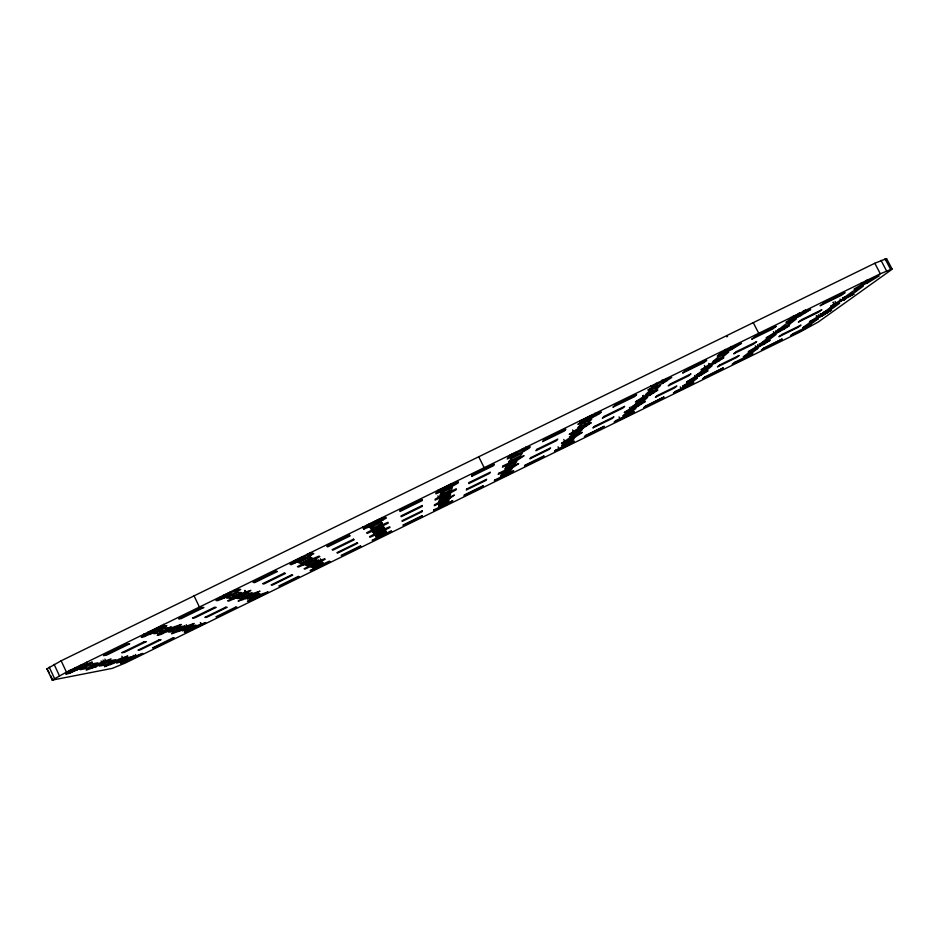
<?xml version="1.0" encoding="UTF-8"?>
<svg xmlns="http://www.w3.org/2000/svg" width="939" height="939" viewBox="0 0 939 939"><rect width="100%" height="100%" fill="white"/><g stroke="black" fill="none" stroke-linecap="round" stroke-linejoin="round"><path stroke-width="1.41" d="M440.544 496.226L435.191 499.184L435.062 500.111L440.25 497.881M441.365 491.555L452.387 486.273L458.068 483.01L458.408 481.883L441.717 489.559L436.025 492.834L435.884 493.867L441.365 491.531L440.191 489.16M449.546 497.154L439.522 501.978L434.44 504.865L434.334 505.687L449.112 498.82L454.453 495.053L449.535 497.177M440.227 497.999L450.661 492.893L449.441 490.252M511.227 454.394L512.354 456.847L523.234 451.577L529.185 448.185L530.171 446.741L513.973 454.183L507.999 457.598L507.213 458.948L512.295 456.929L511.133 454.558M510.382 471.155L511.814 468.995L501.802 473.902L500.522 475.991L510.382 471.155L509.231 468.843M515.171 463.925L516.767 461.519L506.203 466.695L504.783 469.019L515.171 463.925L513.962 461.495M573.893 432.398L583.964 427.574L591.253 422.726L576.358 429.593L569.222 434.37L573.893 432.398L572.614 429.933M581.441 420.144L582.626 422.48L581.605 419.956M571.722 441.072L574.128 438.431L564.186 443.302L561.933 445.861L571.722 441.072L570.56 438.771M588.73 422.456L591.723 419.181L580.654 424.604L577.861 427.773L588.73 422.456L587.45 419.897M885.289 259.892L886.569 258.589L892.05 269L890.735 270.244L818.385 321.936L799.277 332.394L125.497 662.934L112.328 668.357L52.208 680.118L46.95 668.861L61.152 660.798L874.808 263.26L886.569 258.589M632.569 411.223L635.938 408.125L626.078 412.96L622.862 415.977L632.569 411.223L631.243 408.606M637.898 406.247L645.41 401.423L631.642 407.784L624.247 412.561L637.898 406.247L636.748 403.876M643.825 400.859L647.57 397.42L637.182 402.502L633.614 405.859L643.825 400.859L642.605 398.453M650.011 395.096L635.421 401.939L643.368 396.763L657.84 390.096L650.011 395.096L648.755 392.619M656.361 389.321L660.528 385.483L649.565 390.859L645.574 394.603L656.361 389.321L655.058 386.786M662.993 383.147L671.725 377.443L656.478 384.427L647.898 390.072L652.523 388.147L650.927 385.788L652.3 388.359L662.993 383.147L661.702 380.495M707.349 369.72L712.138 365.776L701.844 370.811L697.219 374.684L707.349 369.72L706.128 367.325M715.318 363.088L701.046 369.778L709.79 364.215L723.852 357.759L715.318 363.088L714.051 360.635M723.382 356.491L728.723 352.09L717.854 357.407L712.701 361.726L723.382 356.491L722.091 353.968M789.816 323.955L796.307 318.99L785.532 324.272L779.229 329.143L789.816 323.955L788.514 321.443L786.025 322.441L789.312 319.882L810.686 309.412L800.228 315.95L788.455 321.443M834.337 304.764L854.161 293.919L840.91 299.987L830.628 306.278L834.337 304.764L833.069 302.346M822.106 315.915L831.696 310.093L819.031 315.927L809.535 321.713L822.106 315.915L820.909 313.614M855.675 291.689L863.281 286.184L852.612 291.419L845.17 296.83L855.675 291.689L854.373 289.2M868.446 282.416L854.15 289.083L865.335 282.181L879.221 275.866L868.446 282.416L867.108 279.857M52.208 680.118L66.458 672.136L880.336 273.777L892.05 269M164.748 626.736L166.86 625.585L157.423 628.731L141.226 637.158L143.831 636.865L162.318 628.297L164.748 626.736L163.586 624.294M310.739 555.348L313.826 553.634L312.828 553.153L306.595 555.7L290.022 564.316L291.231 564.703L308.708 556.627L307.405 554.163L308.591 556.569L310.739 555.348L309.565 552.942M368.499 524.255L369.731 526.744L386.281 518.152L385.964 517.342L368.769 525.265M582.591 422.515L599.645 413.688L601.277 411.939L585.56 419.146L577.872 424.346L582.79 422.292L581.581 419.991M783.772 329.331L789.288 325.704L775.637 331.96L766.118 337.887L783.772 329.331L782.504 326.889M321.549 561.217L325.258 559.174L324.46 558.787L318.967 561.099L304.107 568.764L305.081 569.069L320.633 561.827L321.549 561.217L320.387 558.799M87.667 664.718L92.327 662.077L81.763 665.763L65.753 674.108L69.087 673.463L88.09 664.648L86.588 662.265M763.97 344.214L770.109 340.282L757.08 346.291L748.277 351.749L763.97 344.214L762.761 341.89M302.464 563.893L297.463 566.663L298.543 567.003L304.365 564.562M701.304 375.001L708.018 370.729L694.625 376.915L686.515 382.032L701.304 375.001L700.107 372.666M201.486 624.881L205.711 622.557L198.211 625.174L184.384 632.311L201.721 624.858L200.383 622.569L201.521 624.881M374.461 533.986L369.555 536.674L369.978 537.249L375.119 534.995M450.685 492.764L456.014 489.841L456.319 488.832L440.555 496.121M314.588 568.165L310.081 570.642L316.138 568.705L330.105 561.522L329.378 561.17L314.483 568.13M386.915 533.904L391.563 531.368L391.328 530.781L372.173 540.183L372.56 540.688L386.95 533.974L385.636 531.298M124.464 662.418L120.767 663.521L134.453 656.443L142.763 653.438L124.464 662.418L123.361 660.07M726.727 336.819L727.572 336.408M368.781 525.277L363.358 528.411L363.898 529.115L369.673 526.638M224.503 597.85L235.853 592.298L234.468 589.856L235.666 592.274L240.689 589.446L238.999 589.293L232.367 592.039L215.97 600.561L217.883 600.608L224.503 597.85L223.306 595.432M86.4 668.521L97.985 662.84L92.034 663.896L80.226 669.671L86.4 668.521L85.285 666.138M230.02 598.166L241.393 592.591L238.107 592.356L226.522 598.026L230.02 598.166L228.752 595.526M382.208 523.622L371.034 529.091L370.13 527.706L381.504 522.131L382.208 523.622L379.661 518.798M302.44 563.881L313.121 558.552L318.967 556.123L319.859 556.557L314.976 559.362M382.455 524.584L366.633 532.777L367.102 533.411L372.595 531.122L388.241 523.058L387.948 522.33L382.49 524.666M161.027 634.388L157.259 635.363L172.576 627.405L181.286 624.458L161.027 634.388L159.806 631.794M96.071 666.643L111.06 658.873L101.353 662.3L86.2 670.176L96.071 666.643L94.851 664.049M246.276 593.049L250.877 590.361L243.166 592.826L227.672 600.854L229.374 600.901L246.276 593.049L245.009 590.478M304.389 564.574L314.999 559.374M172.964 631.677L183.809 626.36L179.701 626.712L168.668 632.123L172.964 631.677L171.778 629.165M307.405 565.771L318.063 560.548L316.29 559.773L305.445 565.09L307.405 565.771L306.196 563.294M373.757 533.246L384.321 528.07L383.687 526.744L372.947 532.002L373.757 533.246L372.548 530.781M374.45 533.974L384.532 528.939L389.732 526.779L389.99 527.436L375.177 535.077L373.945 532.601M113.537 663.38L127.763 656.009L118.807 659.213L104.429 666.667L113.537 663.38L112.21 660.95M179.772 630.891L194.15 623.461L186.098 626.231L171.555 633.755L179.772 630.891L178.61 628.449M313.286 567.837L323.38 562.884L321.795 562.179L311.525 567.215L313.286 567.837L312.147 565.489M376.199 536.967L386.222 532.061L385.659 530.864L375.471 535.864L376.199 536.967L375.06 534.631M245.255 598.683L238.107 601.124L252.802 593.518L259.974 591.183L245.455 598.695L244.093 596.253M564.949 441.87L575.478 436.858L582.286 432.374L568.142 438.924L561.463 443.349L564.949 441.87L563.752 439.499M46.95 668.861L49.427 672.946M377.443 538.563L376.199 536.005M885.043 258.777L890.548 269.247M881.017 260.373L886.533 270.878M874.808 263.26L880.336 273.777M865.758 280.644L867.096 283.202M861.345 282.803L862.695 285.362M844.314 296.771L845.581 299.201M842.905 297.546L844.173 299.964M842.741 297.663L844.008 300.081M842.576 297.78L843.844 300.198L842.506 297.827M840.029 299.048L841.297 301.466M835.088 301.466L836.344 303.896M833.374 302.299L834.642 304.729M825.956 310.762L827.165 313.063M823.796 311.983L824.994 314.283M822.587 312.628L823.796 314.941M820.979 313.567L822.177 315.868M820.17 313.978L821.379 316.279M818.562 314.765L819.759 317.065M816.942 315.563L818.139 317.863M816.202 315.927L817.399 318.227M805.157 309.823L806.495 312.405M803.303 310.832L804.653 313.415M799.335 313.027L800.674 315.598L799.265 313.074M798.068 313.779L799.406 316.349M796.249 314.659L797.587 317.241M794.441 315.551L795.779 318.121M793.619 315.95L794.957 318.532M792.786 316.361L794.124 318.931M790.978 317.241L792.316 319.823M778.795 328.932L779.992 331.42M777.609 329.624L778.877 332.054M775.896 330.458L777.163 332.899M773.396 331.678L774.663 334.12M753.254 322.652L758.747 333.298M759.264 343.838L760.461 346.151M757.632 344.636L758.829 346.949M755.261 345.798L756.458 348.111M730.953 346.491L732.232 349.132M725.26 349.402L726.598 351.996M717.654 358.651L718.922 361.116M708.687 363.381L709.943 365.834M704.438 365.459L705.694 367.912M697.865 373.933L699.05 376.257M696.222 374.731L697.407 377.067M694.578 375.541L695.764 377.865M684.108 385.002L685.4 387.537M682.536 385.776L683.838 388.3M680.27 386.891L681.561 389.427M665.81 378.487L666.995 380.811M663.274 379.544L664.612 382.161M661.948 380.26L663.134 383.006M656.291 383.159L657.617 385.776M652.241 390.694L653.509 393.171M650.011 391.95L651.267 394.415M648.626 392.737L649.882 395.213L648.544 392.819M643.426 395.354L644.682 397.819M642.628 395.742L643.884 398.206M640.222 401.88L641.407 404.228M638.121 403.054L639.306 405.402M636.935 403.688L638.015 406.141M635.949 404.275L637.147 406.622M634.294 405.085L635.48 407.432M632.64 405.906L633.825 408.242M631.137 406.634L632.323 408.981M629.482 407.456L630.668 409.791M619.036 416.916L620.327 419.463M594.95 413.266L596.136 415.601M591.406 415.284L592.579 417.62M589.539 416.2L590.725 418.536M587.685 417.104L588.859 419.44M586.84 417.526L588.014 419.862M585.995 417.937L587.168 420.273M584.128 418.853L585.302 421.188M585.243 423.595L586.499 426.083M582.262 419.756L583.436 422.092M581.511 420.062L582.685 422.397M579.586 420.789L580.772 423.125M581.91 425.473L583.166 427.961M580.149 426.341L581.405 428.83M578.389 427.198L579.645 429.686M573.541 434.874L574.727 437.222M571.874 435.684L573.048 438.043M569.445 436.881L570.619 439.241M561.933 444.922L563.224 447.48M558.036 446.835L559.327 449.394M525.629 447.093L526.814 449.452M523.434 448.349L524.619 450.708M523.352 451.389L522.178 449.042L523.234 451.577M516.591 451.905L517.765 454.253M515.734 452.328L516.908 454.676M513.856 453.244L515.03 455.591M511.978 454.159L513.152 456.518M510.088 454.887L511.274 457.234M511.99 459.723L513.234 462.223M511.18 460.122L512.436 462.622M510.382 460.521L511.626 463.021M508.598 461.389L509.842 463.889M510.605 465.721L511.79 468.092M506.473 467.739L507.659 470.11M504.407 473.139L505.687 475.721M478.737 456.777L484.172 467.692M451.248 483.761L452.387 486.249L451.213 483.902M450.356 484.324L451.518 486.695M448.455 485.252L449.628 487.623M446.553 486.179L447.727 488.55M445.696 486.602L446.87 488.973M444.828 487.024L446.002 489.395M449.053 495.722L450.239 498.116M442.938 487.951L444.1 490.322M447.164 496.813L448.337 499.196M444.206 492.928L445.438 495.452M441.037 488.89L442.21 491.25M443.384 493.327L444.628 495.851M445.462 497.647L446.635 500.029M441.588 494.207L442.832 496.731M442.997 498.855L444.17 501.25M437.926 490.123L439.1 492.494M439.804 495.088L441.037 497.6M437.879 495.851L439.123 498.374M438.818 500.91L440.004 503.292M381.915 517.542L383.077 519.924M385.072 529.725L386.222 532.061M383.922 527.706L385.131 530.195M378.84 519.326L380.002 521.708M381.07 523.856L382.302 526.392M381.469 529.021L382.643 531.415M383.312 532.53L384.579 535.136M376.926 520.265L378.088 522.647M379.262 524.748L380.495 527.272M381.68 533.329L382.959 535.934M379.755 529.854L380.929 532.249M375.013 521.204L376.175 523.586M374.145 521.626L375.307 524.009M378.206 530.617L379.379 533.012M373.276 522.049L374.438 524.432M376.492 531.462L377.666 533.857M373.992 527.319L375.236 529.854M371.351 522.988L372.525 525.371M374.778 532.296L375.952 534.702M372.184 528.211L373.429 530.735M369.438 523.927L370.6 526.309M371.304 528.516L372.607 531.145M367.255 524.795L368.417 527.19M362.677 526.662L363.898 529.115M318.673 559.797L319.847 562.215M320.399 563.388L321.666 566.006M316.948 560.642L318.121 563.06M315.222 561.487L316.396 563.905M311.114 558.118L312.347 560.665M314.776 566.053L316.15 568.717M309.295 559.01L310.527 561.557M307.628 559.832L308.861 562.379M309.295 564.292L310.586 566.757M304.729 555.606L305.891 558.001M305.809 560.724L307.041 563.271M302.804 556.545L303.966 558.94M301.924 556.98L303.086 559.374M303.978 561.616L305.222 564.163M301.043 557.402L302.205 559.808M301.783 562.508L303.015 565.067M299.107 558.353L300.269 560.747M297.17 559.304L298.332 561.698M296.219 559.703L297.452 562.132L296.137 559.679M293.625 560.747L294.787 563.154M251.887 592.532L253.049 594.962M250.138 593.389L251.312 595.819M249.351 593.777L250.513 596.206M244.833 590.467L246.171 593.037M241.757 597.274L242.919 599.704M238.858 593.518L240.079 596.077M237.015 594.422L238.248 596.981M235.173 595.326L236.405 597.885M234.304 595.725L235.56 598.296M234.116 595.713L235.454 598.296M232.825 596.288L234.057 598.859M229.914 592.227L231.064 594.633M229.022 592.662L230.184 595.068M228.13 593.096L229.292 595.502M226.182 594.047L227.344 596.465M224.233 594.997L225.383 597.415M223.095 595.42L224.374 597.85M220.454 596.57L221.604 598.988M194.068 595.854L199.408 607.064M190.887 627.299L192.025 629.623M188.375 628.332L189.478 630.656M186.274 624.693L187.436 627.135M184.513 625.562L185.676 628.003M182.917 626.336L184.079 628.778M181.168 627.205L182.33 629.646M179.408 628.062L180.57 630.503M177.084 629.036L178.246 631.489M171.156 626.677L172.377 629.259M170.311 627.088L171.532 629.67M169.466 627.51L170.687 630.081M167.612 628.414L168.832 630.996M165.745 629.33L166.978 631.9M161.919 625.304L163.069 627.733M160.276 626.313L161.426 628.743M162.001 630.902L163.233 633.485M158.304 627.275L159.454 629.705M156.332 628.238L157.482 630.668M155.44 628.672L156.59 631.102M154.548 629.118L155.698 631.548M152.576 630.081L153.726 632.51M150.604 631.043L151.754 633.473M149.653 631.489L150.862 633.907M149.536 631.501L150.686 633.931M147.928 632.147L149.09 634.576M143.984 633.79L145.134 636.231M135.439 654.506L136.542 656.842M133.761 655.34L134.864 657.664M132.998 655.704L134.101 658.039M128.878 657.734L129.981 660.058M127.81 658.157L129.066 660.469M125.403 659.225L126.507 661.561M121.882 656.267L123.032 658.72M112.034 660.986L113.243 663.427M109.487 662.101L110.649 664.566M104.91 659.131L106.13 661.725M103.032 660.047L104.252 662.641M101.154 660.962L102.374 663.556M94.663 664.084L96.013 666.655M94.475 664.119L95.755 666.713M93.067 664.742L94.299 667.347M90.52 665.821L91.74 668.427M81.153 665.035L82.303 667.476M80.249 665.481L81.4 667.922M78.266 666.444L79.416 668.897M76.27 667.418L77.421 669.871M75.308 667.875L76.517 670.317M75.155 667.899L76.305 670.352M74.932 667.946L76.153 670.376M73.442 668.603L74.592 671.056M70.695 669.765L71.845 672.218M69.251 670.364L70.402 672.817M61.152 660.798L66.458 672.136M54.11 664.389L59.403 675.716M49.227 667.171L54.509 678.474M50.589 675.434L52.913 680.411M422.116 515.675L422.104 516.391L403.183 525.676L403.031 525.03L422.116 515.675M422.163 510.875L422.151 511.673L402.221 521.438L402.068 520.722L422.163 510.875M422.21 505.534L422.198 506.426L401.164 516.732L400.988 515.934L422.21 505.534M422.268 499.56L422.257 500.557L399.979 511.473L399.768 510.57L422.268 499.56M433.783 509.959L433.677 510.699L447.715 504.161L452.774 500.64L433.783 509.959M438.889 504.759L438.607 506.356L448.549 501.485L448.995 499.806L438.889 504.759M439.863 499.208L439.546 500.992L450.027 495.862L450.52 493.984L439.863 499.208M440.943 493.022L440.591 495.017L451.671 489.595L452.211 487.505L440.943 493.022M464.406 494.923L464.054 495.815L482.822 486.602L483.327 485.639L464.406 494.923M466.695 489.031L466.307 490.017L486.073 480.334L486.625 479.266L466.695 489.031M469.242 482.482L468.819 483.585L489.665 473.362L490.287 472.176L469.242 482.482M472.106 475.157L471.624 476.39L493.691 465.58L494.384 464.253L472.106 475.157M494.888 479.982L494.325 480.944L508.011 474.571L513.739 470.732L494.888 479.982M498.797 473.303L498.163 474.383L512.553 467.716L518.633 463.584L498.797 473.303M503.14 465.897L502.435 467.094L517.6 460.087L524.079 455.638L503.14 465.897M511.121 458.655L509.537 461.249L520.511 455.873L522.284 453.185L511.121 458.655M525.277 465.051L524.455 466.178L543.071 457.035L544.057 455.849L525.277 465.051M530.781 457.61L529.866 458.854L549.456 449.253L550.547 447.926L530.781 457.61M536.908 449.335L535.887 450.72L556.557 440.591L557.766 439.123L536.908 449.335M543.751 440.086L542.601 441.635L564.48 430.931L565.83 429.276L543.751 440.086M555.524 450.227L554.491 451.424L567.837 445.215L574.222 441.06L555.524 450.227M571.968 434.464L569.468 437.304L579.774 432.257L582.45 429.334L571.968 434.464M585.678 435.426L584.375 436.776L604.305 426.283L585.678 435.426M594.34 426.447L592.896 427.949L612.334 418.418L613.942 416.846L594.34 426.447M603.977 416.47L602.369 418.148L622.862 408.101L624.646 406.352L603.977 416.47M614.74 405.331L612.932 407.197L634.611 396.587L636.619 394.615L614.74 405.331M615.679 420.719L614.176 422.139L627.205 416.094L634.224 411.622L615.679 420.719M645.609 406.024L643.825 407.608L664.084 396.962L645.609 406.024M657.382 395.542L655.41 397.291L674.695 387.842L676.819 386.011L657.382 395.542M670.458 383.898L668.275 385.847L688.592 375.893L690.951 373.863L670.458 383.898M685.083 370.893L682.63 373.076L704.097 362.56L706.75 360.283L685.083 370.893M675.364 391.434L673.416 393.077L686.104 387.185L693.768 382.408L675.364 391.434M719.955 353.839L717.279 356.092L731.915 349.39L741.528 343.275L719.955 353.839M687.465 382.854L683.299 386.328L692.935 381.61L697.243 378.053L687.465 382.854M705.06 376.856L702.818 378.663L723.394 367.865L705.06 376.856M719.896 364.895L717.419 366.891L736.54 357.513L739.169 355.447L719.896 364.895M736.364 351.609L733.617 353.839L753.759 343.967L756.681 341.655L736.364 351.609M754.768 336.772L751.681 339.261L772.961 328.85L776.236 326.267L754.768 336.772M734.58 362.384L732.185 364.238L744.557 358.51L752.843 353.428L734.58 362.384M748.36 352.982L743.265 356.914L752.82 352.231L758.055 348.228L748.36 352.982M765.942 339.402L760.297 343.768L770.344 338.838L776.154 334.39L765.942 339.402M764.053 347.911L761.365 349.942L782.246 338.991L764.053 347.911M781.905 334.495L778.924 336.737L797.88 327.429L801.014 325.117L781.905 334.495M801.706 319.6L798.396 322.089L818.362 312.311L821.848 309.729L801.706 319.6M823.82 302.968L820.111 305.762L841.191 295.433L845.088 292.557L823.82 302.968M793.338 333.556L790.509 335.622L802.552 330.047L811.46 324.671L793.338 333.556M808.772 323.356L802.763 327.734L812.235 323.086L818.385 318.638L808.772 323.356M829.513 308.238L822.846 313.098L832.811 308.215L839.642 303.285L829.513 308.238M249.351 600.361L247.485 601.359L254.34 599.047L268.155 591.922L261.453 594.141L249.351 600.361M172.307 638.227L152.599 647.887L154.794 647.546L174.337 637.957L172.307 638.227M235.513 607.216L215.97 616.806L217.637 616.712L237.015 607.204L235.513 607.216M298.215 576.452L278.824 585.971L279.975 586.124L299.201 576.699L298.215 576.452M360.412 545.946L341.174 555.372L341.831 555.782L360.893 546.428L360.412 545.946M126.894 644.154L103.525 655.598L106.6 655.117L129.735 643.79L126.894 644.154M201.791 607.486L178.645 618.824L180.981 618.695L203.892 607.474L201.791 607.486M275.984 571.17L253.061 582.391L254.669 582.614L277.369 571.499L275.984 571.17M349.472 535.195L326.76 546.31L327.664 546.874L350.153 535.864L349.472 535.195M165.405 627.956L153.714 633.684L158.538 633.179L170.018 627.557L165.405 627.956M310.14 557.085L298.661 562.707L300.844 563.47L312.124 557.954L310.14 557.085M143.761 641.959L121.765 652.734L124.488 652.3L146.284 641.619L143.761 641.959M214.315 607.392L192.507 618.073L194.584 617.956L216.181 607.369L214.315 607.392M284.235 573.13L262.627 583.718L264.059 583.917L285.468 573.424L284.235 573.13M353.522 539.186L332.113 549.679L332.911 550.172L354.132 539.784L353.522 539.186M110.497 660.633L99.37 666.08L104.875 665.047L115.814 659.694L110.497 660.633M248.295 593.096L237.356 598.46L240.478 598.577L251.218 593.307L248.295 593.096M158.808 639.987L138.021 650.175L140.463 649.8L161.062 639.694L158.808 639.987M225.489 607.298L204.878 617.404L206.733 617.299L227.156 607.287L225.489 607.298M291.595 574.879L271.16 584.903L272.439 585.079L292.698 575.149L291.595 574.879M357.149 542.742L336.89 552.672L337.606 553.13L357.7 543.282L357.149 542.742M127 657.711L116.483 662.875L121.424 661.948L131.777 656.866L127 657.711M192.472 625.609L182.037 630.726L185.899 630.315L196.169 625.28L192.472 625.609M257.403 593.765L247.051 598.836L249.844 598.953L260.033 593.953L257.403 593.765"/></g></svg>
